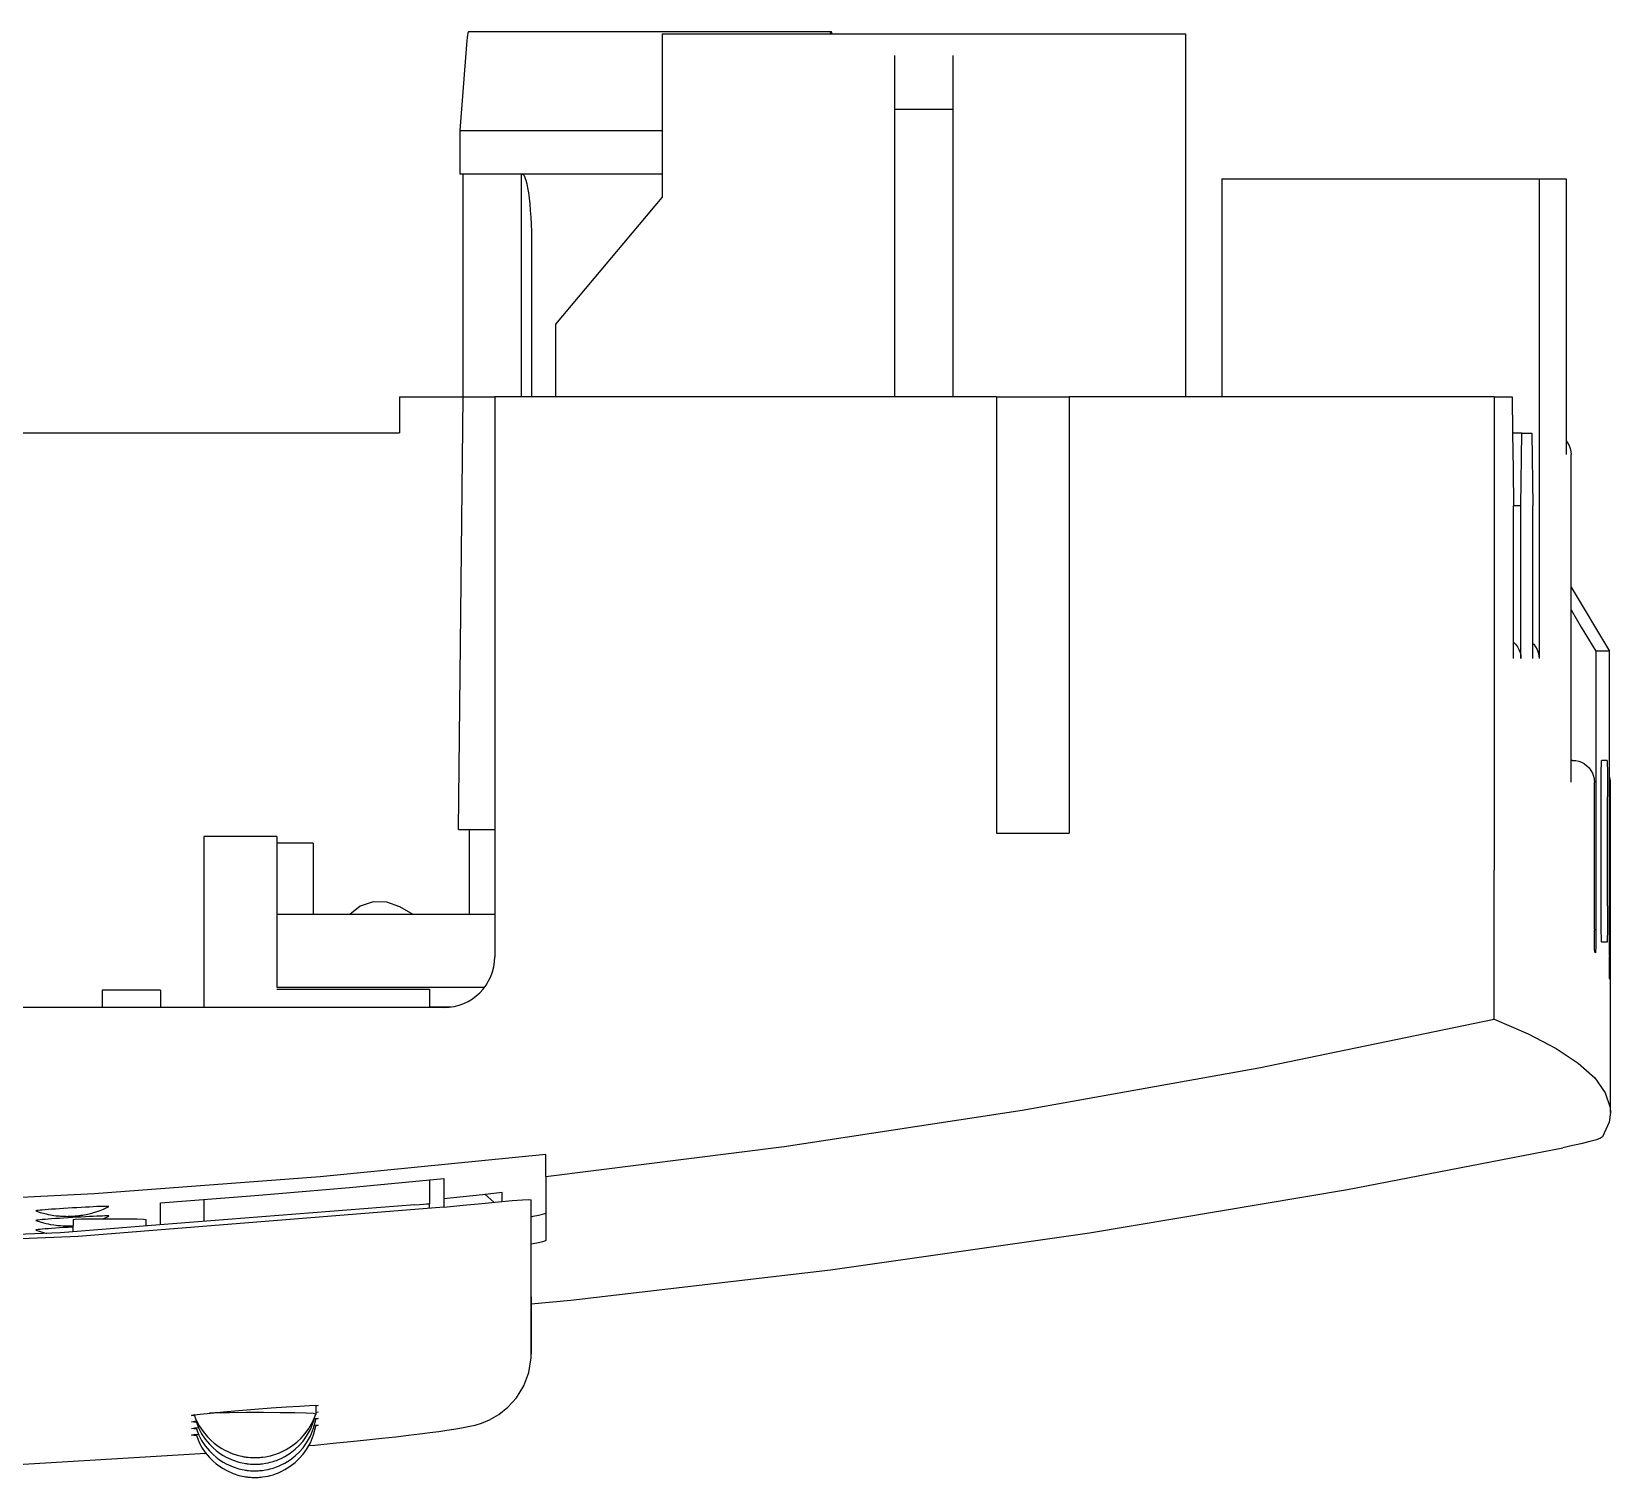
# Model space of a CAD drawing. Extents: x 0 to 841, y 0 to 594.
# Drawn here: x 427.1 to 503.1, y 103 to 172.6 of the extents above; entities that cross this region are included whole.
import ezdxf

# ---------------------------------------------------------------- set-up
doc = ezdxf.new("R2010")
doc.units = 0
doc.header["$LTSCALE"] = 46.255
doc.layers.get('0').update_dxf_attribs({"linetype": 'CONTINUOUS'})

msp = doc.modelspace()

# ---------------------------------------------------------------- linework, layer by layer
at = {"color": 0}
for p, q in [((448.17, 172.572), (465.616, 172.572)), ((448.053, 171.957), (447.728, 167.816)), ((457.469, 172.468), (457.469, 170.569)), ((457.469, 172.468), (482.669, 172.468)), ((482.669, 172.468), (482.669, 170.569)), ((468.669, 171.418), (468.669, 170.569)), ((471.469, 171.418), (471.469, 170.569)), ((457.469, 170.569), (457.469, 164.578)), ((468.669, 170.569), (468.669, 168.83)), ((471.469, 170.569), (471.469, 168.83)), ((482.669, 170.569), (482.669, 154.988)), ((468.669, 168.83), (468.669, 154.988)), ((468.669, 168.83), (471.469, 168.83)), ((471.469, 168.83), (471.469, 154.988)), ((447.728, 167.816), (447.728, 165.716)), ((447.728, 167.816), (457.469, 167.816)), ((447.728, 165.716), (457.469, 165.716)), ((447.893, 154.988), (447.893, 165.716)), ((450.684, 165.716), (450.684, 154.988)), ((484.419, 165.488), (484.419, 154.988)), ((484.419, 165.488), (499.688, 165.488)), ((499.688, 165.488), (500.992, 165.488)), ((499.688, 165.488), (499.688, 142.388)), ((500.992, 165.488), (500.992, 152.206)), ((452.359, 158.488), (457.469, 164.578)), ((451.188, 162.216), (451.188, 154.988)), ((452.359, 154.988), (452.359, 158.488)), ((444.835, 154.988), (444.835, 153.256)), ((444.835, 154.988), (447.893, 154.988)), ((447.673, 134.163), (447.893, 154.988)), ((447.893, 154.988), (449.419, 154.988)), ((449.419, 154.988), (449.419, 128.038)), ((473.569, 154.988), (449.419, 154.988)), ((473.569, 154.988), (477.069, 154.988)), ((473.569, 154.988), (473.569, 139.646)), ((497.532, 154.988), (477.069, 154.988)), ((477.069, 154.988), (477.069, 139.646)), ((497.532, 154.988), (498.296, 154.988)), ((497.532, 154.988), (497.532, 132.204)), ((498.296, 154.988), (498.388, 154.988)), ((420.631, 153.256), (444.835, 153.256)), ((498.862, 153.238), (498.412, 153.238)), ((498.862, 153.238), (499.343, 153.238)), ((501.23, 136.438), (501.23, 152.206)), ((498.461, 142.388), (498.461, 149.738)), ((498.815, 149.738), (498.461, 149.738)), ((498.815, 142.388), (498.815, 149.738)), ((499.386, 142.388), (499.386, 149.738)), ((501.23, 145.825), (503.082, 142.738)), ((503.082, 142.738), (502.425, 142.738)), ((502.425, 142.738), (502.425, 129.288)), ((503.082, 128.094), (503.082, 142.738)), ((473.569, 139.646), (473.569, 136.615)), ((477.069, 139.646), (477.069, 136.615)), ((501.303, 137.488), (501.235, 137.488)), ((502.968, 137.488), (502.705, 137.488)), ((473.569, 136.615), (473.569, 133.988)), ((477.069, 136.615), (477.069, 133.988)), ((502.354, 129.367), (502.354, 136.438)), ((503.098, 128.094), (503.098, 136.438)), ((503.126, 127.697), (503.126, 136.438)), ((502.678, 130.488), (502.678, 135.738)), ((502.984, 130.488), (502.984, 135.738)), ((438.919, 133.823), (435.419, 133.823)), ((435.419, 133.823), (435.419, 125.588)), ((438.919, 133.823), (438.919, 130.07)), ((447.673, 134.163), (449.419, 134.163)), ((448.196, 130.07), (448.196, 134.163)), ((473.569, 133.988), (477.069, 133.988)), ((440.669, 133.506), (438.919, 133.506)), ((440.669, 133.506), (440.669, 130.07)), ((497.532, 125.033), (497.532, 132.204)), ((438.919, 130.07), (438.919, 126.57)), ((449.419, 130.07), (438.919, 130.07)), ((445.492, 130.07), (444.852, 130.439)), ((502.354, 129.367), (502.354, 129.307)), ((502.425, 129.288), (502.425, 129.276)), ((502.825, 128.738), (502.705, 128.738)), ((502.968, 128.738), (502.825, 128.738)), ((502.404, 128.226), (502.404, 128.226)), ((503.082, 128.094), (503.082, 128.042)), ((503.098, 128.042), (503.098, 128.094)), ((503.098, 128.015), (503.098, 128.042)), ((503.098, 128.015), (503.098, 128.011)), ((503.126, 127.697), (503.126, 127.697)), ((503.126, 126.993), (503.126, 127.697)), ((503.093, 126.961), (503.093, 126.961)), ((503.126, 126.961), (503.126, 126.993)), ((503.126, 120.545), (503.126, 126.961)), ((430.519, 126.421), (430.519, 125.588)), ((433.319, 126.421), (430.519, 126.421)), ((433.319, 126.421), (433.319, 125.588)), ((438.919, 126.57), (448.926, 126.57)), ((438.919, 126.475), (446.269, 126.475)), ((446.269, 126.475), (446.269, 125.588)), ((446.969, 125.588), (358.769, 125.588)), ((446.269, 125.618), (446.969, 125.618)), ((446.969, 125.618), (447.324, 125.618)), ((451.869, 117.456), (451.869, 118.522)), ((446.269, 117.294), (446.269, 116.139)), ((446.969, 117.362), (446.969, 116.401)), ((451.869, 117.456), (451.869, 115.701)), ((435.419, 116.351), (435.419, 115.292)), ((446.969, 116.401), (446.969, 115.985)), ((449.378, 116.217), (448.944, 116.606)), ((449.769, 116.252), (449.769, 116.694)), ((451.169, 111.669), (451.169, 116.334)), ((427.325, 115.8), (427.328, 115.798)), ((430.844, 116.009), (430.846, 116.011)), ((430.844, 115.549), (430.846, 115.551)), ((445.569, 116.086), (433.296, 115.126)), ((433.319, 115.128), (433.319, 116.193)), ((446.269, 115.928), (446.269, 116.139)), ((451.869, 115.701), (451.869, 114.378)), ((427.325, 115.339), (427.328, 115.337)), ((427.325, 114.879), (427.328, 114.877)), ((429.299, 115.494), (429.086, 115.481)), ((429.119, 115.385), (429.11, 114.799)), ((429.119, 115.385), (429.11, 114.799)), ((432.619, 115.385), (432.623, 115.073)), ((432.619, 115.385), (432.623, 115.073)), ((451.17, 114.202), (451.169, 114.202)), ((451.266, 114.218), (451.17, 114.202)), ((451.169, 111.669), (451.169, 111.011)), ((451.169, 111.011), (451.169, 111.669)), ((451.169, 111.011), (451.169, 108.915)), ((451.169, 108.915), (451.169, 111.011)), ((440.809, 106.434), (440.809, 106.023)), ((440.809, 106.434), (440.809, 106.023)), ((434.929, 106.022), (435.049, 105.724)), ((434.944, 105.984), (435.24, 106.021)), ((434.986, 105.671), (435.035, 105.678)), ((435.035, 105.678), (435.071, 105.682)), ((435.037, 105.666), (435.169, 105.33)), ((440.698, 105.662), (440.756, 105.897)), ((440.718, 105.806), (440.734, 105.806)), ((440.734, 105.806), (440.809, 105.808)), ((440.809, 106.023), (440.809, 106.022)), ((434.986, 105.354), (435.035, 105.36)), ((434.986, 105.036), (435.035, 105.042)), ((435.035, 105.36), (435.152, 105.375)), ((435.035, 105.042), (435.152, 105.057)), ((435.097, 105.631), (435.052, 105.63)), ((440.734, 105.488), (440.809, 105.491)), ((426.456, 103.597), (435.504, 104.142))]:
    msp.add_line(p, q, dxfattribs=at)
for points in [[(448.17, 172.572), (448.165, 172.571), (448.145, 172.547), (448.124, 172.489), (448.105, 172.4), (448.086, 172.28), (448.069, 172.132), (448.053, 171.957)], [(465.616, 172.572), (465.611, 172.571), (465.59, 172.547), (465.57, 172.489), (465.565, 172.468)], [(465.666, 172.468), (465.652, 172.52), (465.632, 172.562), (465.616, 172.572)], [(450.73, 165.716), (450.778, 165.697), (450.825, 165.639), (450.872, 165.544), (450.916, 165.413), (450.959, 165.246), (450.999, 165.047), (451.037, 164.816), (451.071, 164.557), (451.101, 164.272), (451.127, 163.965), (451.148, 163.639), (451.166, 163.297), (451.178, 162.943), (451.186, 162.581), (451.188, 162.216)], [(498.388, 154.988), (498.412, 153.238), (498.436, 151.488), (498.461, 149.738)], [(498.815, 149.738), (498.831, 150.905), (498.846, 152.072), (498.862, 153.238)], [(499.343, 153.238), (499.357, 152.072), (499.372, 150.905), (499.386, 149.738)], [(500.992, 152.868), (501.063, 152.773), (501.135, 152.642), (501.187, 152.502), (501.219, 152.355), (501.23, 152.206)], [(501.23, 144.73), (501.725, 143.905), (502.425, 142.738)], [(498.461, 143.174), (498.559, 143.076), (498.649, 142.956), (498.721, 142.824), (498.773, 142.684), (498.805, 142.538), (498.815, 142.388)], [(499.386, 143.121), (499.431, 143.076), (499.521, 142.956), (499.593, 142.824), (499.645, 142.684), (499.677, 142.538), (499.688, 142.388)], [(501.303, 137.488), (501.453, 137.478), (501.599, 137.446), (501.739, 137.394), (501.871, 137.322), (501.991, 137.232), (502.097, 137.126), (502.187, 137.006), (502.259, 136.874), (502.311, 136.734), (502.343, 136.588), (502.354, 136.438)], [(502.678, 135.738), (502.678, 135.934), (502.678, 136.128), (502.679, 136.317), (502.68, 136.497), (502.682, 136.669), (502.684, 136.83), (502.686, 136.976), (502.688, 137.106), (502.691, 137.22), (502.693, 137.315), (502.696, 137.39), (502.699, 137.444), (502.702, 137.477), (502.705, 137.488)], [(502.968, 137.488), (502.97, 137.477), (502.971, 137.444), (502.973, 137.39), (502.975, 137.315), (502.977, 137.22), (502.978, 137.106), (502.979, 136.976), (502.981, 136.83), (502.982, 136.669), (502.982, 136.497), (502.983, 136.317), (502.984, 136.128), (502.984, 135.934), (502.984, 135.738)], [(503.082, 136.611), (503.087, 136.588), (503.098, 136.438)], [(444.852, 130.439), (444.229, 130.669), (443.565, 130.677), (442.937, 130.464), (442.436, 130.07)], [(502.692, 128.948), (502.69, 129.047), (502.687, 129.162), (502.685, 129.292), (502.683, 129.435), (502.681, 129.592), (502.68, 129.759), (502.679, 129.933), (502.678, 130.114), (502.678, 130.301), (502.678, 130.488)], [(502.984, 130.488), (502.984, 130.292), (502.984, 130.098), (502.983, 129.91), (502.982, 129.729), (502.982, 129.557), (502.981, 129.397), (502.979, 129.251), (502.978, 129.12), (502.977, 129.007), (502.975, 128.912), (502.973, 128.837), (502.971, 128.782), (502.97, 128.749), (502.968, 128.738)], [(502.375, 128.257), (502.372, 128.271), (502.369, 128.306), (502.366, 128.36), (502.363, 128.433), (502.361, 128.522), (502.359, 128.627), (502.357, 128.746), (502.355, 128.876), (502.354, 129.014), (502.354, 129.159), (502.354, 129.307)], [(502.425, 129.276), (502.425, 129.137), (502.425, 129), (502.424, 128.868), (502.422, 128.744), (502.421, 128.628), (502.419, 128.525), (502.417, 128.434), (502.415, 128.358), (502.412, 128.299)], [(502.705, 128.738), (502.702, 128.747), (502.7, 128.773), (502.697, 128.816), (502.695, 128.874), (502.692, 128.948)], [(502.404, 128.226), (502.389, 128.242), (502.375, 128.257)], [(502.412, 128.299), (502.409, 128.256), (502.407, 128.232), (502.404, 128.226)], [(503.087, 126.993), (503.086, 127.006), (503.086, 127.041), (503.085, 127.095), (503.084, 127.168), (503.084, 127.258), (503.083, 127.362), (503.083, 127.481), (503.083, 127.611), (503.082, 127.749), (503.082, 127.894), (503.082, 128.042)], [(503.098, 128.011), (503.098, 127.872), (503.098, 127.735), (503.098, 127.603), (503.097, 127.479), (503.097, 127.363), (503.097, 127.26), (503.096, 127.169), (503.096, 127.093), (503.095, 127.034)], [(503.093, 126.961), (503.09, 126.977), (503.087, 126.993)], [(503.095, 127.034), (503.095, 126.991), (503.094, 126.967), (503.093, 126.961)], [(451.869, 117.456), (463.357, 118.899), (474.802, 120.643), (486.196, 122.689), (497.532, 125.033)], [(497.532, 125.033), (499.16, 124.324), (500.509, 123.615), (501.578, 122.907), (502.368, 122.198), (502.879, 121.489), (503.111, 120.78), (503.126, 120.545)], [(503.126, 120.545), (503.064, 120.071), (502.738, 119.363)], [(502.738, 119.363), (502.651, 119.301), (502.449, 119.225), (502.133, 119.134), (501.704, 119.028), (501.164, 118.909), (500.827, 118.838)], [(451.169, 111.333), (453.079, 111.506), (465.587, 112.961), (478.052, 114.738), (490.467, 116.835), (500.827, 118.838)], [(451.869, 118.522), (441.011, 117.434), (430.13, 116.618), (419.233, 116.073), (408.324, 115.8), (397.413, 115.8), (386.504, 116.073), (375.607, 116.618), (364.726, 117.434), (353.869, 118.522)], [(433.319, 116.193), (437.873, 116.535), (442.423, 116.925), (446.969, 117.362)], [(446.969, 116.401), (447.902, 116.496), (448.835, 116.594), (449.769, 116.694)], [(446.969, 115.985), (447.897, 116.077), (448.798, 116.164), (449.598, 116.238), (450.249, 116.293), (450.751, 116.33), (451.065, 116.344), (451.169, 116.334)], [(446.969, 115.985), (429.359, 114.563), (411.703, 113.851), (394.034, 113.851), (376.378, 114.563), (358.769, 115.985)], [(433.296, 115.126), (428.515, 114.752), (411.422, 114.085), (394.315, 114.085), (377.222, 114.752), (360.169, 116.086)], [(430.846, 116.011), (430.834, 116.015), (430.795, 116.018), (430.733, 116.018), (430.646, 116.017), (430.536, 116.014), (430.405, 116.01), (430.255, 116.004), (430.088, 115.996), (429.906, 115.987), (429.712, 115.977), (429.508, 115.966), (429.299, 115.954), (429.086, 115.942), (428.873, 115.929), (428.663, 115.916), (428.46, 115.902), (428.266, 115.889), (428.084, 115.876), (427.916, 115.863), (427.767, 115.851), (427.636, 115.84), (427.526, 115.83), (427.439, 115.82), (427.376, 115.812), (427.338, 115.805), (427.325, 115.8)], [(427.328, 115.798), (427.535, 115.73), (427.7, 115.684), (427.825, 115.653), (427.921, 115.632), (428.037, 115.61), (428.195, 115.584), (428.305, 115.57), (428.385, 115.561), (428.447, 115.555), (428.509, 115.55), (428.62, 115.544), (428.692, 115.541), (428.743, 115.539), (428.78, 115.539), (428.846, 115.538), (428.901, 115.539), (428.937, 115.539), (428.964, 115.54), (429.006, 115.541), (429.045, 115.543), (429.075, 115.545), (429.105, 115.546), (429.131, 115.548), (429.154, 115.549), (429.177, 115.551), (429.203, 115.553), (429.226, 115.555), (429.258, 115.558), (429.29, 115.561), (429.328, 115.565), (429.365, 115.569), (429.418, 115.576), (429.456, 115.581), (429.51, 115.589), (429.593, 115.602), (429.654, 115.613), (429.741, 115.63), (429.812, 115.645), (429.895, 115.664), (430.014, 115.695), (430.147, 115.733), (430.284, 115.777), (430.421, 115.825), (430.582, 115.889), (430.747, 115.963), (430.844, 116.009)], [(430.846, 115.551), (430.834, 115.555), (430.795, 115.557), (430.733, 115.558), (430.646, 115.556), (430.536, 115.554), (430.405, 115.549), (430.255, 115.543), (430.088, 115.536), (429.906, 115.527), (429.712, 115.517), (429.508, 115.506), (429.299, 115.494)], [(430.57, 115.424), (430.582, 115.429), (430.747, 115.502), (430.844, 115.549)], [(445.569, 116.086), (445.787, 116.107), (445.981, 116.124), (446.134, 116.135), (446.234, 116.141), (446.269, 116.139)], [(451.169, 115.522), (451.267, 115.539), (451.529, 115.592), (451.718, 115.637), (451.831, 115.673), (451.869, 115.701)], [(429.086, 115.481), (428.873, 115.468), (428.663, 115.455), (428.46, 115.442), (428.266, 115.428), (428.084, 115.415), (427.916, 115.403), (427.767, 115.391), (427.636, 115.379), (427.526, 115.369), (427.439, 115.36), (427.376, 115.352), (427.338, 115.345), (427.325, 115.339)], [(429.113, 115.022), (429.086, 115.021), (428.873, 115.008), (428.663, 114.994), (428.46, 114.981), (428.266, 114.968), (428.084, 114.955), (427.916, 114.942), (427.767, 114.93), (427.636, 114.919), (427.526, 114.909), (427.439, 114.899), (427.376, 114.891), (427.338, 114.884), (427.325, 114.879)], [(427.328, 115.337), (427.535, 115.269), (427.7, 115.223), (427.825, 115.193), (427.921, 115.172), (428.037, 115.149), (428.195, 115.124), (428.305, 115.109), (428.385, 115.1), (428.447, 115.095), (428.509, 115.09), (428.62, 115.083), (428.692, 115.08), (428.743, 115.079), (428.78, 115.078), (428.846, 115.078), (428.901, 115.078), (428.937, 115.079), (428.964, 115.08), (429.006, 115.081), (429.045, 115.083), (429.075, 115.084), (429.105, 115.086), (429.114, 115.086)], [(427.328, 114.877), (427.535, 114.809), (427.7, 114.763), (427.825, 114.732), (427.851, 114.726)], [(429.119, 115.385), (429.224, 115.399), (429.528, 115.411), (429.994, 115.42), (430.565, 115.424), (431.172, 115.424), (431.744, 115.42), (432.209, 115.411), (432.513, 115.399), (432.619, 115.385)], [(451.869, 114.378), (451.831, 114.349), (451.717, 114.313), (451.529, 114.269), (451.266, 114.218)], [(448.219, 105.43), (448.468, 105.49), (448.774, 105.583), (449.165, 105.744), (449.607, 105.996), (450.052, 106.349), (450.465, 106.808), (450.81, 107.371), (451.052, 108.02), (451.164, 108.731), (451.169, 108.915)], [(435.24, 106.021), (435.725, 106.071), (436.354, 106.128), (437.086, 106.191), (437.87, 106.254), (438.654, 106.314), (439.385, 106.367), (440.014, 106.408), (440.498, 106.434), (440.809, 106.444)], [(440.809, 106.444), (440.809, 106.444), (440.914, 106.434)], [(440.914, 106.434), (440.809, 106.408), (440.809, 106.408)], [(434.824, 105.956), (434.928, 105.982), (434.944, 105.984)], [(434.959, 105.946), (434.928, 105.946), (434.824, 105.956)], [(434.824, 105.639), (434.928, 105.664), (434.986, 105.671)], [(435.049, 105.724), (435.193, 105.449), (435.377, 105.173), (435.587, 104.921), (435.766, 104.742), (435.917, 104.612), (436.095, 104.478), (436.277, 104.361), (436.419, 104.282), (436.809, 104.109), (437.084, 104.023), (437.236, 103.988), (437.332, 103.969), (437.398, 103.959), (437.445, 103.952), (437.482, 103.947), (437.511, 103.943), (437.534, 103.941), (437.554, 103.939), (437.652, 103.93), (437.724, 103.926), (437.761, 103.925), (437.828, 103.923), (437.882, 103.923), (437.933, 103.923), (437.986, 103.925), (438.036, 103.927), (438.095, 103.931), (438.127, 103.934), (438.173, 103.938), (438.246, 103.946), (438.381, 103.965), (438.527, 103.993), (438.624, 104.016), (438.767, 104.055), (438.873, 104.089), (438.952, 104.118), (439.053, 104.157), (439.186, 104.216), (439.368, 104.309), (439.628, 104.469), (439.896, 104.675), (440.092, 104.859), (440.289, 105.082), (440.466, 105.324), (440.656, 105.656), (440.809, 106.022)], [(435.169, 105.012), (435.307, 104.749), (435.478, 104.492), (435.681, 104.246), (435.855, 104.073), (436, 103.947), (436.164, 103.824), (436.342, 103.709), (436.48, 103.631), (436.823, 103.477), (437.102, 103.388), (437.255, 103.351), (437.35, 103.333), (437.415, 103.322), (437.462, 103.315), (437.497, 103.311), (437.526, 103.307), (437.549, 103.305), (437.568, 103.303), (437.662, 103.295), (437.73, 103.291), (437.766, 103.289), (437.831, 103.288), (437.883, 103.288), (437.932, 103.288), (437.984, 103.29), (438.032, 103.292), (438.087, 103.296), (438.119, 103.298), (438.166, 103.302), (438.242, 103.311), (438.385, 103.333), (438.502, 103.356), (438.6, 103.379), (438.745, 103.42), (438.827, 103.446), (438.904, 103.474), (439.003, 103.512), (439.134, 103.57), (439.314, 103.662), (439.573, 103.824), (439.814, 104.011), (440.004, 104.191), (440.189, 104.401), (440.358, 104.634), (440.54, 104.954), (440.698, 105.344), (440.801, 105.761), (440.809, 105.807)], [(435.169, 105.33), (435.307, 105.067), (435.478, 104.809), (435.681, 104.564), (435.855, 104.39), (436, 104.265), (436.164, 104.142), (436.342, 104.027), (436.48, 103.949), (436.823, 103.795), (437.102, 103.705), (437.255, 103.669), (437.35, 103.651), (437.415, 103.64), (437.462, 103.633), (437.497, 103.628), (437.526, 103.625), (437.549, 103.622), (437.568, 103.62), (437.662, 103.612), (437.73, 103.608), (437.766, 103.607), (437.831, 103.605), (437.883, 103.605), (437.932, 103.606), (437.984, 103.607), (438.032, 103.61), (438.087, 103.613), (438.119, 103.616), (438.166, 103.62), (438.242, 103.629), (438.385, 103.65), (438.502, 103.673), (438.6, 103.697), (438.745, 103.737), (438.827, 103.764), (438.904, 103.791), (439.003, 103.83), (439.134, 103.888), (439.314, 103.98), (439.573, 104.141), (439.814, 104.329), (440.004, 104.509), (440.189, 104.718), (440.358, 104.952), (440.54, 105.272), (440.698, 105.662)], [(440.809, 106.023), (440.69, 106.042), (440.342, 106.059), (439.794, 106.073), (439.09, 106.084), (438.287, 106.089), (437.45, 106.089), (436.647, 106.084), (435.943, 106.073), (435.684, 106.067)], [(440.914, 106.117), (440.809, 106.09), (440.803, 106.089)], [(440.914, 105.799), (440.809, 105.772), (440.803, 105.772)], [(440.809, 106.126), (440.809, 106.126), (440.914, 106.117)], [(440.809, 105.808), (440.809, 105.808), (440.914, 105.799)], [(435.052, 105.63), (434.928, 105.628), (434.824, 105.639)], [(434.824, 105.321), (434.928, 105.346), (434.986, 105.354)], [(435.052, 105.313), (434.928, 105.311), (434.824, 105.321)], [(434.824, 105.003), (434.928, 105.029), (434.986, 105.036)], [(435.052, 104.995), (434.928, 104.993), (434.824, 105.003)], [(435.032, 105.37), (435.037, 105.349), (435.169, 105.012)], [(435.032, 105.053), (435.037, 105.031), (435.169, 104.695)], [(435.169, 104.695), (435.307, 104.431), (435.478, 104.174), (435.681, 103.928), (435.855, 103.755), (436, 103.63), (436.164, 103.507), (436.342, 103.392), (436.48, 103.314), (436.823, 103.16), (437.102, 103.07), (437.255, 103.034), (437.35, 103.015), (437.415, 103.005), (437.462, 102.998), (437.497, 102.993), (437.526, 102.99), (437.549, 102.987), (437.568, 102.985), (437.662, 102.977), (437.73, 102.973), (437.766, 102.972), (437.831, 102.97), (437.883, 102.97), (437.932, 102.971), (437.984, 102.972), (438.032, 102.974), (438.087, 102.978), (438.119, 102.98), (438.166, 102.985), (438.242, 102.993), (438.385, 103.015), (438.502, 103.038), (438.6, 103.061), (438.745, 103.102), (438.827, 103.128), (438.904, 103.156), (439.003, 103.195), (439.134, 103.252), (439.314, 103.345), (439.573, 103.506), (439.814, 103.694), (440.004, 103.874), (440.189, 104.083), (440.358, 104.317), (440.54, 104.636), (440.698, 105.027), (440.801, 105.443), (440.809, 105.49)], [(440.464, 104.503), (440.763, 104.53), (441.646, 104.613), (442.479, 104.696), (443.259, 104.776), (443.983, 104.854), (444.649, 104.929), (445.257, 105), (445.805, 105.066), (446.295, 105.129), (446.73, 105.187), (447.111, 105.241), (447.442, 105.291), (447.729, 105.337)], [(440.914, 105.482), (440.809, 105.455), (440.803, 105.454)], [(440.809, 105.491), (440.809, 105.491), (440.914, 105.482)], [(447.729, 105.337), (447.982, 105.382), (448.219, 105.43)]]:
    msp.add_lwpolyline(points, dxfattribs=at)
for centre, radius, start, end in [((502.076, 136.438), 1.05, 0, 16.1627), ((446.969, 128.038), 2.45, 270, 360)]:
    msp.add_arc(centre, radius, start, end, dxfattribs=at)

doc.saveas('drawing.dxf')
